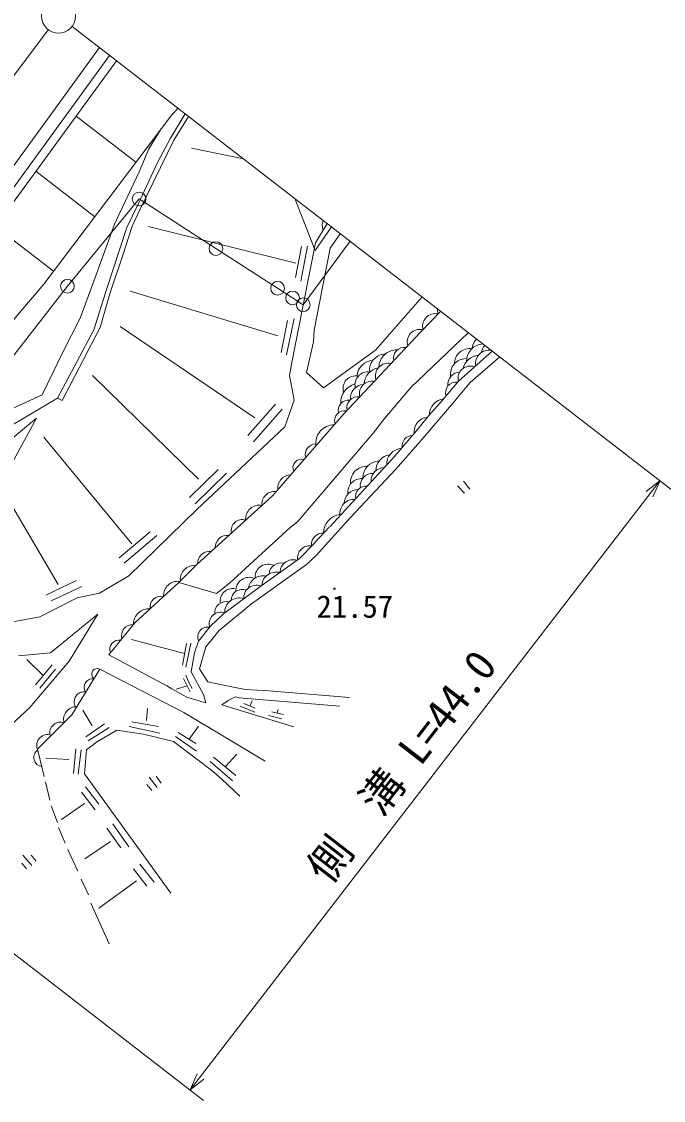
# Model space of a CAD drawing. Units: millimetres, scale not verified. Extents: x 40000 to 680000, y 20000 to 380000.
# Drawn here: x 536798 to 574370, y 253469 to 316567 of the extents above; entities that cross this region are included whole.
import ezdxf
from ezdxf.enums import TextEntityAlignment as Align

# ---------------------------------------------------------------- set-up
doc = ezdxf.new("R2010")
doc.units = ezdxf.units.MM
doc.header["$LTSCALE"] = 1000
doc.linetypes.add('CHAIN', pattern=[18.5, 12, -1.5, 3.5, -1.5])
for name, color, linetype, lineweight in [('M-BGD', 7, 'Continuous', 13), ('M-BMK', 2, 'CHAIN', 13), ('M-BMK-ROW', 30, 'Continuous', 13), ('M-STR-HTXT', 7, 'Continuous', 13)]:
    doc.layers.add(name, color=color, linetype=linetype, lineweight=lineweight)
doc.styles.add('ＭＳ ゴシック', font='')
doc.styles.get('ＭＳ ゴシック').set_extended_font_data('MS Gothic')

msp = doc.modelspace()

# ---------------------------------------------------------------- linework, layer by layer
at = {"layer": 'M-BGD'}
for p, q in [((539753, 316281), (575338, 288816)), ((534099, 305080), (541357, 315042)), ((541951, 314584), (534700, 304631)), ((542347, 314278), (535104, 304337)), ((538105, 301217), (545594, 311115)), ((546365, 311177), (545507, 309746)), ((545956, 311493), (545594, 311115)), ((539991, 311044), (543494, 308340)), ((545720, 309628), (546579, 311012)), ((544256, 309121), (544932, 310240)), ((545720, 309628), (543749, 305595)), ((545507, 309746), (544764, 308316)), ((544256, 309121), (543672, 307788)), ((546739, 309158), (549793, 308531)), ((544764, 308316), (543632, 305896)), ((537635, 307810), (541081, 305150)), ((543672, 307788), (542244, 304721)), ((552794, 306215), (553978, 303176)), ((543632, 305896), (542968, 304518)), ((543265, 304598), (543749, 305595)), ((535278, 304576), (538667, 301960)), ((541157, 301763), (542244, 304721)), ((542968, 304518), (541796, 300949)), ((543265, 304598), (542721, 302908)), ((544231, 304582), (552853, 302436)), ((553978, 303176), (554936, 304562)), ((554690, 304752), (554003, 303622)), ((554868, 303322), (555454, 304162)), ((552610, 296618), (554003, 303622)), ((542721, 302908), (541949, 300581)), ((553175, 303420), (552824, 301595)), ((553539, 303435), (553150, 301383)), ((554868, 303322), (553932, 298517)), ((541157, 301763), (540225, 299212)), ((538105, 301217), (534850, 297403)), ((541796, 300949), (541032, 298545)), ((541949, 300581), (541403, 298683)), ((543164, 300803), (551801, 298187)), ((557522, 297343), (560239, 300469)), ((540225, 299212), (539242, 297271)), ((552748, 299210), (552310, 297084)), ((561331, 299626), (560175, 298416)), ((541032, 298545), (538900, 294534)), ((539695, 295425), (541403, 298683)), ((542579, 298739), (550452, 293385)), ((552367, 299080), (551998, 297209)), ((553932, 298517), (553880, 297845)), ((553880, 297845), (553473, 296038)), ((555665, 293633), (560175, 298416)), ((562951, 298376), (559578, 295167)), ((538013, 294746), (539242, 297271)), ((554481, 295146), (557522, 297343)), ((564348, 297298), (562365, 295532)), ((552610, 296618), (552475, 295860)), ((564793, 296955), (563066, 295455)), ((554481, 295146), (553473, 296038)), ((539695, 295425), (539167, 294411)), ((540957, 295870), (547147, 289797)), ((552763, 294432), (552475, 295860)), ((562365, 295532), (561437, 294417)), ((563066, 295455), (561960, 294157)), ((535538, 293608), (538013, 294746)), ((559578, 295167), (558062, 293378)), ((535746, 292664), (538900, 294534)), ((539167, 294411), (538900, 294534)), ((551656, 294200), (550035, 292354)), ((552763, 294432), (552201, 292868)), ((561960, 294157), (560122, 292001)), ((561437, 294417), (560635, 293518)), ((552058, 293890), (550375, 291986)), ((555665, 293633), (553400, 291040)), ((560635, 293518), (559901, 292621)), ((535188, 291308), (537677, 293378)), ((537677, 293378), (536337, 290927)), ((552201, 292868), (547055, 288021)), ((558060, 293362), (557385, 292501)), ((538100, 292255), (543246, 286014)), ((557385, 292501), (552949, 287318)), ((558613, 291104), (559901, 292621)), ((560122, 292001), (558713, 290388)), ((551481, 288823), (553400, 291040)), ((554839, 287016), (558613, 291104)), ((548308, 290368), (546626, 288737)), ((558713, 290388), (556036, 287546)), ((548797, 290153), (546965, 288370)), ((562668, 289691), (563032, 289223)), ((562322, 289422), (562719, 288980)), ((547048, 284806), (551481, 288823)), ((536289, 288166), (538950, 283640)), ((547055, 288021), (543070, 284160)), ((552949, 287318), (552515, 286984)), ((556036, 287546), (554034, 285348)), ((544331, 286724), (542512, 285201)), ((544717, 286503), (542810, 284886)), ((552515, 286984), (548967, 283716)), ((554798, 286990), (553972, 286095)), ((553960, 286089), (553059, 285156)), ((554034, 285348), (553474, 284812)), ((547048, 284806), (545998, 283770)), ((550251, 282511), (553474, 284812)), ((553059, 285156), (550739, 283515)), ((543070, 284160), (541369, 283128)), ((538209, 283015), (540006, 283872)), ((538537, 282689), (540330, 283525)), ((545998, 283770), (543432, 281397)), ((548207, 283125), (545998, 283770)), ((548967, 283716), (548207, 283125)), ((548619, 281923), (550739, 283515)), ((537867, 281747), (540051, 282857)), ((540051, 282857), (541369, 283128)), ((548371, 280951), (550251, 282511)), ((535659, 281339), (537867, 281747)), ((538490, 279653), (541269, 281918)), ((541269, 281918), (539588, 279152)), ((548619, 281923), (547845, 281183)), ((541914, 279528), (543432, 281397)), ((547845, 281183), (547160, 280332)), ((548371, 280951), (547576, 279992)), ((543228, 280424), (546343, 279605)), ((546458, 280194), (546209, 278928)), ((546712, 280213), (546414, 278802)), ((547160, 280332), (546922, 279654)), ((538490, 279653), (536616, 279474)), ((541914, 279528), (545294, 277712)), ((546922, 279654), (546719, 278540)), ((547576, 279992), (547219, 278719)), ((537105, 279256), (538064, 278313)), ((539588, 279152), (537267, 276433)), ((538587, 278939), (537614, 277775)), ((538782, 278687), (537867, 277588)), ((541376, 278695), (539743, 276016)), ((541376, 278695), (546303, 276165)), ((546411, 278340), (546594, 277908)), ((546719, 278540), (547448, 277203)), ((547219, 278719), (547701, 277959)), ((545294, 277712), (545589, 277535)), ((545854, 277528), (546484, 277726)), ((546280, 278138), (546666, 277359)), ((546594, 277908), (546791, 277563)), ((547701, 277959), (548724, 277744)), ((548724, 277744), (549889, 277505)), ((546478, 277045), (545589, 277535)), ((547586, 276725), (546478, 277045)), ((547448, 277203), (547586, 276725)), ((549306, 277067), (548885, 276865)), ((549527, 277014), (549306, 277067)), ((549527, 277014), (555420, 276529)), ((549889, 277505), (551283, 277420)), ((551283, 277420), (555998, 277027)), ((537267, 276433), (534963, 274316)), ((544171, 276384), (544115, 275698)), ((548885, 276865), (548514, 276611)), ((548514, 276611), (552732, 275318)), ((549588, 276520), (550449, 276171)), ((549800, 276685), (550471, 276402)), ((550297, 276836), (550154, 276536)), ((539743, 276016), (537723, 274011)), ((540386, 276284), (540935, 275370)), ((546303, 276165), (551048, 273312)), ((551243, 275984), (552034, 275795)), ((552136, 276034), (551453, 276200)), ((551823, 276327), (551767, 276124)), ((540562, 274742), (541643, 275490)), ((540703, 274492), (541916, 275276)), ((542383, 275130), (541188, 274428)), ((543929, 274881), (542383, 275130)), ((543093, 275332), (544898, 274958)), ((543257, 275621), (544820, 275334)), ((547157, 275363), (546613, 274597)), ((543929, 274881), (545701, 274463)), ((545801, 274756), (547046, 273901)), ((545971, 274996), (547007, 274353)), ((537723, 274011), (538118, 272411)), ((539983, 274040), (539830, 272581)), ((540294, 273983), (540115, 272557)), ((540603, 273973), (540489, 272571)), ((541188, 274428), (540603, 273973)), ((545701, 274463), (547928, 272770)), ((538204, 273491), (539560, 273410)), ((547842, 273287), (549152, 272160)), ((548028, 273538), (549342, 272468)), ((549392, 273730), (548719, 272976)), ((548514, 272254), (547928, 272770)), ((538193, 272106), (538460, 271025)), ((540489, 272571), (545535, 265595)), ((544129, 271955), (544415, 271587)), ((544264, 272382), (544732, 271780)), ((544667, 272427), (544979, 272026)), ((548514, 272254), (549583, 271261)), ((540298, 271497), (541099, 270457)), ((540549, 271800), (541326, 270795)), ((538540, 270699), (538897, 269730)), ((539136, 269896), (540489, 270835)), ((538954, 269433), (539351, 268509)), ((542133, 269652), (543080, 268298)), ((541795, 269390), (542601, 268247)), ((542004, 268610), (540492, 267590)), ((536879, 267821), (537406, 267212)), ((537363, 267821), (537649, 267454)), ((539506, 268147), (540086, 266882)), ((536821, 267346), (537080, 267012)), ((543355, 267010), (544135, 266008)), ((543723, 267296), (544554, 266227)), ((540296, 266402), (540723, 265500)), ((541329, 264720), (543526, 266308)), ((540843, 265004), (541928, 262630))]:
    msp.add_line(p, q, dxfattribs=at)
for centre, radius in [((538961, 316892), 1000), ((555112, 283398), 50)]:
    msp.add_circle(centre, radius, dxfattribs=at)
for centre, radius, start, end in [((540672, 316382), 894, 187.19752, 187.19758), ((555002, 304660), 612, 153.5003, 207.80477), ((561776, 299685), 635, 172.36646, 200.25315), ((561013, 298741), 744, 77.10963, 195.4548), ((560106, 297834), 733, 75.05907, 198.20741), ((564151, 297320), 993, 136.38773, 173.33888), ((558740, 296338), 1025, 87.45138, 179.18916), ((559188, 296892), 618, 78.64381, 194.73249), ((563034, 296546), 898, 81.65399, 179.46647), ((563867, 296682), 1030, 93.05446, 180.5401), ((564157, 296559), 788, 79.51981, 189.10072), ((564443, 297109), 736, 135.22645, 171.97932), ((564157, 296559), 788, 74.24645, 74.24649), ((557418, 295771), 984, 93.14995, 175.65669), ((558125, 296174), 956, 92.13796, 186.14863), ((558255, 295844), 741, 76.38893, 196.98737), ((562807, 295964), 894, 91.57266, 189.58343), ((563630, 296033), 1018, 95.20014, 165.84773), ((557069, 295322), 757, 81.98811, 193.11641), ((557816, 295357), 961, 98.37337, 178.41136), ((562477, 295341), 728, 92.36469, 186.29268), ((563068, 295698), 722, 70.08196, 193.2652), ((556623, 294277), 1142, 105.74745, 182.47766), ((556353, 295109), 741, 77.79354, 198.39427), ((556843, 294544), 794, 93.1528, 185.21302), ((557299, 294803), 730, 78.58745, 194.78885), ((562226, 294870), 613, 81.37374, 199.1827), ((555935, 293825), 606, 83.27104, 193.35565), ((556473, 293986), 642, 79.24674, 194.12956), ((561606, 293574), 936, 95.75861, 181.09135), ((555709, 293224), 587, 78.82107, 198.29947), ((560648, 292560), 876, 95.47746, 185.59867), ((555098, 291903), 1080, 89.73725, 188.47682), ((559694, 291742), 620, 91.15643, 188.16423), ((554023, 291252), 616, 90.43904, 196.57456), ((559110, 290668), 941, 94.27603, 182.67952), ((553186, 290473), 505, 73.54111, 204.95385), ((558443, 290318), 908, 95.98035, 180.97452), ((557004, 289602), 956, 87.2198, 185.11101), ((557785, 289867), 1008, 93.47516, 180.13352), ((558020, 289721), 757, 88.881, 185.69143), ((552556, 289289), 763, 90.82756, 187.41786), ((556685, 289049), 788, 84.97802, 187.60444), ((557356, 289412), 734, 87.07048, 188.37287), ((551589, 288360), 720, 81.45121, 186.88428), ((556500, 288391), 813, 89.41893, 179.50199), ((556963, 288783), 620, 83.06483, 191.50759), ((556250, 287807), 817, 85.10954, 189.46289), ((550720, 287479), 809, 79.02716, 185.3373), ((555561, 286661), 1085, 96.63591, 181.00501), ((549704, 286806), 634, 70.61828, 193.74617), ((548841, 285807), 709, 82.92677, 181.43769), ((554414, 285993), 653, 84.43658, 188.9498), ((553652, 285204), 697, 80.36521, 189.45576), ((547826, 284861), 726, 83.73286, 180.6316), ((546919, 283937), 828, 84.22305, 184.96712), ((551229, 284069), 765, 63.52381, 179.94731), ((551987, 284200), 704, 75.63206, 174.67523), ((552687, 284325), 765, 72.55981, 177.98897), ((550130, 283269), 796, 67.10024, 182.04525), ((550918, 283293), 855, 77.51051, 170.53281), ((551679, 283549), 817, 74.38636, 176.16242), ((545943, 282993), 837, 82.63787, 183.10916), ((549166, 282661), 751, 81.9894, 186.46884), ((549706, 282707), 649, 67.59466, 179.44646), ((550546, 282859), 743, 70.0528, 183.55192), ((544957, 282325), 640, 76.37621, 189.15923), ((549530, 282015), 844, 71.0368, 182.759), ((544242, 281340), 887, 84.62119, 180.63575), ((548774, 281974), 669, 75.4051, 184.07021), ((548447, 281351), 668, 68.90834, 198.24852), ((543294, 280643), 648, 85.58802, 196.24978), ((547693, 280570), 584, 78.18714, 204.10409), ((542515, 279850), 549, 79.6526, 202.18519), ((541229, 278400), 330, 63.51743, 233.7372), ((540955, 277648), 492, 80.73392, 216.52071), ((540456, 276790), 576, 79.65137, 210.91278), ((540004, 275749), 746, 87.61263, 194.77272), ((539074, 274965), 629, 70.66098, 190.82389), ((538312, 274234), 630, 68.88172, 200.69236), ((538047, 273521), 535, 125.46307, 262.24831)]:
    msp.add_arc(centre, radius, start, end, dxfattribs=at)
at = {"layer": 'M-BMK'}
msp.add_line((528245, 302562), (538362, 316091), dxfattribs=at)
at = {"layer": 'M-BMK-ROW'}
msp.add_lwpolyline([(506203, 276562), (511866, 277557), (518439, 281087), (524108, 285037), (529654, 289266), (532825, 292669), (536097, 296720), (539484, 301084), (543677, 306190), (548176, 303293), (551779, 300974), (552664, 300404), (553287, 300003), (556023, 303723)], dxfattribs=at)
for centre in [(543677, 306190), (548176, 303293), (539484, 301084), (551779, 300974), (552664, 300404), (553287, 300003)]:
    msp.add_circle(centre, 400, dxfattribs=at)
at = {"layer": 'M-STR-HTXT'}
for p, q in [((574169, 289718), (546663, 254080)), ((574169, 289718), (573360, 289079)), ((574169, 289718), (573756, 288773)), ((547455, 253469), (511032, 281581)), ((546663, 254080), (547076, 255024)), ((546663, 254080), (547472, 254719))]:
    msp.add_line(p, q, dxfattribs=at)

# ---------------------------------------------------------------- texts
at = {"layer": 'M-BGD', "style": 'ＭＳ ゴシック'}
msp.add_text('21.57', height=1320, dxfattribs=at).set_placement((556303, 283014), align=Align.TOP_CENTER)
at = {"layer": 'M-STR-HTXT', "style": 'ＭＳ ゴシック'}
msp.add_text('側\u3000溝 L=44.0', height=1833, rotation=52.339, dxfattribs=at).set_placement((560194, 272114), align=Align.BOTTOM_CENTER)

doc.saveas('drawing.dxf')
